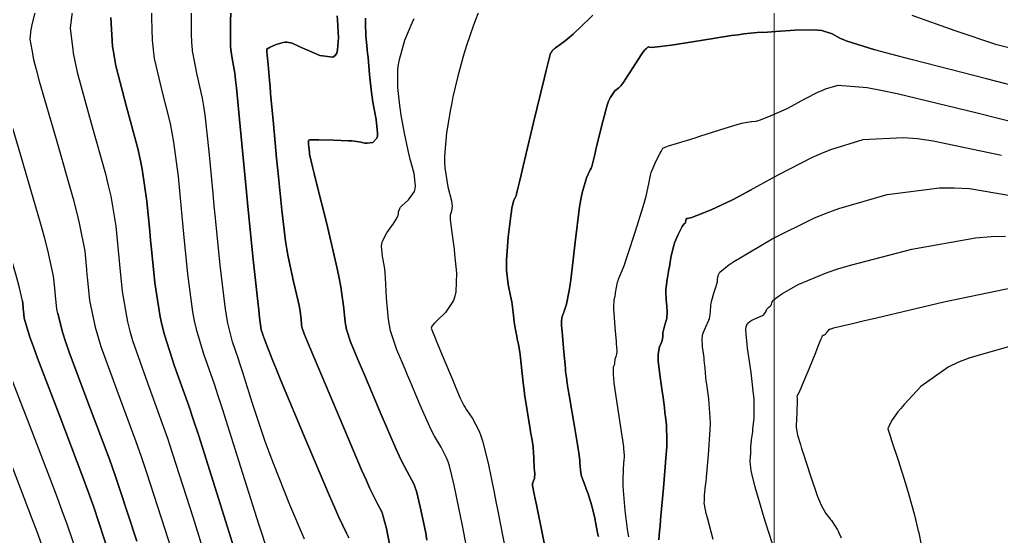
# Model space of a CAD drawing. Header units: metres. Extents: x 837117 to 838477, y 1189012 to 1191015.
# Drawn here: x 837822.2 to 837892.9, y 1189964.9 to 1190002.2 of the extents above; entities that cross this region are included whole.
import ezdxf

# ---------------------------------------------------------------- set-up
doc = ezdxf.new("R2010")
doc.units = ezdxf.units.M
doc.header["$LTSCALE"] = 0.3
doc.layers.add('COORD', color=7, linetype='Continuous', lineweight=20)
doc.layers.add('COTAS 10', color=1, linetype='Continuous')
doc.layers.add('COTAS INT', color=252, linetype='Continuous')

msp = doc.modelspace()

# ---------------------------------------------------------------- linework, layer by layer
at = {"layer": 'COORD'}
msp.add_line((837876.514, 1189013.872), (837876.514, 1191013.872), dxfattribs=at)
at = {"layer": 'COTAS 10'}
for points, elevation in [([(837825.972, 1190002.92), (837825.815, 1190001.546), (837825.993, 1190000), (837826.02, 1189999.761), (837826.165, 1189999.064), (837826.349, 1189998.28), (837827.331, 1189994.717), (837828.351, 1189991.062), (837828.559, 1189990.22), (837828.735, 1189989.451), (837829.1, 1189987.287), (837829.263, 1189985.539), (837829.313, 1189985.033), (837829.363, 1189984.516), (837829.56, 1189982.569), (837829.945, 1189980.389), (837830.115, 1189979.727), (837830.312, 1189979.039), (837831.251, 1189976.339), (837832.45, 1189973.061), (837832.811, 1189972.008), (837833.185, 1189970.892), (837834.64, 1189966.339), (837835.95, 1189962.161)], 1790), ([(837825.972, 1190002.92), (837825.815, 1190001.546), (837825.993, 1190000), (837826.02, 1189999.761), (837826.165, 1189999.064), (837826.349, 1189998.28), (837827.331, 1189994.717), (837828.351, 1189991.062), (837828.559, 1189990.22), (837828.735, 1189989.451), (837829.1, 1189987.287), (837829.263, 1189985.539), (837829.313, 1189985.033), (837829.363, 1189984.516), (837829.56, 1189982.569), (837829.945, 1189980.389), (837830.115, 1189979.727), (837830.312, 1189979.039), (837831.251, 1189976.339), (837832.45, 1189973.061), (837832.811, 1189972.008), (837833.185, 1189970.892), (837834.64, 1189966.339), (837835.95, 1189962.161)], 1790), ([(837845.05, 1190002.448), (837845.057, 1190002.157), (837845.151, 1190000.85), (837845.058, 1190000), (837845.03, 1189999.74), (837844.903, 1189999.574), (837844.734, 1189999.468), (837843.788, 1189999.595), (837842.854, 1190000), (837842.746, 1190000.047), (837842.517, 1190000.147), (837842.314, 1190000.236), (837841.797, 1190000.465), (837841.411, 1190000.547), (837841.291, 1190000.543), (837841.164, 1190000.527), (837840.661, 1190000.372), (837840.225, 1190000.181), (837840.143, 1190000.141), (837840.076, 1190000.108), (837839.972, 1190000.039), (837839.975, 1190000), (837839.988, 1189999.851), (837840.009, 1189999.613), (837840.067, 1189998.939), (837840.17, 1189997.779), (837840.209, 1189997.341), (837840.253, 1189996.853), (837840.451, 1189994.671), (837840.683, 1189992.187), (837840.748, 1189991.509), (837840.814, 1189990.835), (837841.055, 1189988.435), (837841.333, 1189986.204), (837841.422, 1189985.636), (837841.516, 1189985.09), (837841.899, 1189983.298), (837842.236, 1189981.88), (837842.302, 1189981.57), (837842.355, 1189981.296), (837842.445, 1189980.603), (837842.484, 1189980.16), (837842.505, 1189980.043), (837842.53, 1189979.929), (837842.657, 1189979.541), (837843.15, 1189978.37), (837845.249, 1189973.38), (837846.808, 1189969.728), (837847.128, 1189969), (837847.401, 1189968.395), (837847.982, 1189967.236), (837848.236, 1189966.752), (837848.303, 1189966.574), (837848.368, 1189966.376), (837848.588, 1189965.502), (837848.816, 1189964.373)], 1800), ([(837848.816, 1189964.373), (837848.588, 1189965.502), (837848.368, 1189966.376), (837848.303, 1189966.574), (837848.236, 1189966.752), (837847.982, 1189967.236), (837847.401, 1189968.395), (837847.128, 1189969), (837846.808, 1189969.728), (837845.249, 1189973.38), (837843.15, 1189978.37), (837842.657, 1189979.541), (837842.53, 1189979.929), (837842.505, 1189980.043), (837842.484, 1189980.16), (837842.445, 1189980.603), (837842.355, 1189981.296), (837842.302, 1189981.57), (837842.236, 1189981.88), (837841.899, 1189983.298), (837841.516, 1189985.09), (837841.422, 1189985.636), (837841.333, 1189986.204), (837841.055, 1189988.435), (837840.814, 1189990.835), (837840.748, 1189991.509), (837840.683, 1189992.187), (837840.451, 1189994.671), (837840.253, 1189996.853), (837840.209, 1189997.341), (837840.17, 1189997.779), (837840.067, 1189998.939), (837840.009, 1189999.613), (837839.988, 1189999.851), (837839.975, 1190000), (837839.972, 1190000.039), (837840.076, 1190000.108), (837840.143, 1190000.141), (837840.225, 1190000.181), (837840.661, 1190000.372), (837841.164, 1190000.527), (837841.291, 1190000.543), (837841.411, 1190000.547), (837841.797, 1190000.465), (837842.314, 1190000.236), (837842.517, 1190000.147), (837842.746, 1190000.047), (837842.854, 1190000), (837843.788, 1189999.595), (837844.734, 1189999.468), (837844.903, 1189999.574), (837845.03, 1189999.74), (837845.058, 1190000), (837845.151, 1190000.85), (837845.057, 1190002.157), (837845.05, 1190002.448)], 1800), ([(837897.383, 1189996.471), (837891.807, 1189997.891), (837886.476, 1189999.274), (837885.384, 1189999.562), (837884.458, 1189999.809), (837883.776, 1190000)], 1810), ([(837863.863, 1189964.926), (837863.817, 1189965.077), (837863.716, 1189965.584), (837863.634, 1189966.115), (837863.599, 1189966.28), (837863.561, 1189966.452), (837863.38, 1189967.141), (837863.17, 1189967.831), (837863.112, 1189968.005), (837863.055, 1189968.17), (837862.853, 1189968.706), (837862.687, 1189969.156), (837862.654, 1189969.267), (837862.625, 1189969.373), (837862.564, 1189969.709), (837862.541, 1189969.998), (837862.536, 1189970.074), (837862.531, 1189970.148), (837862.518, 1189970.4), (837862.447, 1189970.967), (837862.405, 1189971.239), (837862.353, 1189971.561), (837862.087, 1189973.138), (837861.821, 1189974.684), (837861.769, 1189974.987), (837861.726, 1189975.234), (837861.651, 1189975.675), (837861.637, 1189975.772), (837861.633, 1189975.803), (837861.629, 1189975.836), (837861.615, 1189975.971), (837861.596, 1189976.124), (837861.59, 1189976.168), (837861.583, 1189976.213), (837861.553, 1189976.383), (837861.501, 1189976.813), (837861.48, 1189977.022), (837861.456, 1189977.27), (837861.346, 1189978.491), (837861.245, 1189979.691), (837861.226, 1189979.926), (837861.213, 1189980.12), (837861.199, 1189980.468), (837861.213, 1189980.546), (837861.217, 1189980.569), (837861.221, 1189980.593), (837861.237, 1189980.685), (837861.257, 1189980.779), (837861.264, 1189980.804), (837861.272, 1189980.829), (837861.308, 1189980.914), (837861.372, 1189981.078), (837861.399, 1189981.153), (837861.428, 1189981.239), (837861.567, 1189981.657), (837861.759, 1189982.648), (837861.823, 1189983.096), (837861.892, 1189983.619), (837862.181, 1189986.137), (837862.501, 1189988.68), (837862.59, 1189989.219), (837862.679, 1189989.687), (837863.003, 1189990.779), (837863.276, 1189991.341), (837863.333, 1189991.474), (837863.382, 1189991.598), (837863.493, 1189991.962), (837863.382, 1189991.598), (837863.333, 1189991.474), (837863.276, 1189991.341), (837863.003, 1189990.779), (837862.679, 1189989.687), (837862.59, 1189989.219), (837862.501, 1189988.68), (837862.181, 1189986.137), (837861.892, 1189983.619), (837861.823, 1189983.096), (837861.759, 1189982.648), (837861.567, 1189981.657), (837861.428, 1189981.239), (837861.399, 1189981.153), (837861.372, 1189981.078), (837861.308, 1189980.914), (837861.272, 1189980.829), (837861.264, 1189980.804), (837861.257, 1189980.779), (837861.237, 1189980.685), (837861.221, 1189980.593), (837861.217, 1189980.569), (837861.213, 1189980.546), (837861.199, 1189980.468), (837861.213, 1189980.12), (837861.226, 1189979.926), (837861.245, 1189979.691), (837861.346, 1189978.491), (837861.456, 1189977.27), (837861.48, 1189977.022), (837861.501, 1189976.813), (837861.553, 1189976.383), (837861.583, 1189976.213), (837861.59, 1189976.168), (837861.596, 1189976.124), (837861.615, 1189975.971), (837861.629, 1189975.836), (837861.633, 1189975.803), (837861.637, 1189975.772), (837861.651, 1189975.675), (837861.726, 1189975.234), (837861.769, 1189974.987), (837861.821, 1189974.684), (837862.087, 1189973.138), (837862.353, 1189971.561), (837862.405, 1189971.239), (837862.447, 1189970.967), (837862.518, 1189970.4), (837862.531, 1189970.148), (837862.536, 1189970.074), (837862.541, 1189969.998), (837862.564, 1189969.709), (837862.625, 1189969.373), (837862.654, 1189969.267), (837862.687, 1189969.156), (837862.853, 1189968.706), (837863.055, 1189968.17), (837863.112, 1189968.005), (837863.17, 1189967.831), (837863.38, 1189967.141), (837863.561, 1189966.452), (837863.599, 1189966.28), (837863.634, 1189966.115), (837863.716, 1189965.584), (837863.817, 1189965.077), (837863.863, 1189964.926)], 1810), ([(837893.834, 1189982.875), (837888.745, 1189981.808), (837883.888, 1189980.659), (837882.941, 1189980.435), (837882.166, 1189980.253), (837880.806, 1189979.934), (837880.601, 1189979.876), (837880.555, 1189979.857), (837880.513, 1189979.838), (837880.401, 1189979.759), (837880.333, 1189979.685), (837880.319, 1189979.668), (837880.307, 1189979.654), (837880.28, 1189979.615), (837880.265, 1189979.587), (837880.261, 1189979.579), (837880.256, 1189979.572), (837880.238, 1189979.542), (837880.216, 1189979.512), (837880.2, 1189979.496), (837880.166, 1189979.465), (837880.125, 1189979.437), (837880.099, 1189979.425), (837880.047, 1189979.409), (837879.984, 1189979.353), (837879.965, 1189979.322), (837879.944, 1189979.284), (837879.859, 1189979.093), (837879.673, 1189978.628), (837879.587, 1189978.417), (837879.488, 1189978.172), (837879.007, 1189976.991), (837878.536, 1189975.849), (837878.443, 1189975.628), (837878.366, 1189975.449), (837878.22, 1189975.146), (837878.187, 1189975.118), (837878.181, 1189975.111), (837878.176, 1189975.105), (837878.166, 1189975.089), (837878.165, 1189974.997), (837878.166, 1189974.943), (837878.166, 1189974.878), (837878.17, 1189974.54), (837878.165, 1189974.108), (837878.161, 1189973.983), (837878.155, 1189973.856), (837878.123, 1189973.375), (837878.11, 1189972.899), (837878.116, 1189972.774), (837878.127, 1189972.653), (837878.204, 1189972.241), (837878.407, 1189971.561), (837878.498, 1189971.271), (837878.604, 1189970.937), (837879.112, 1189969.363), (837879.654, 1189967.803), (837879.781, 1189967.477), (837879.899, 1189967.198), (837880.24, 1189966.576), (837880.505, 1189966.254), (837880.575, 1189966.164), (837880.643, 1189966.074), (837880.874, 1189965.746), (837881.081, 1189965.404), (837881.133, 1189965.305), (837881.183, 1189965.204), (837881.346, 1189964.825)], 1820), ([(837823.768, 1189964.339), (837823.423, 1189965.273), (837823.027, 1189966.33), (837822.227, 1189968.414), (837821.167, 1189971.167)], 1780), ([(837823.768, 1189964.339), (837823.423, 1189965.273), (837823.027, 1189966.33), (837822.227, 1189968.414)], 1780)]:
    msp.add_lwpolyline(points, dxfattribs=dict(at, elevation=elevation))
at = {"layer": 'COTAS 10', "elevation": 1810}
for points in [[(837875.292, 1190001.234), (837874.33, 1190001.139), (837873.922, 1190001.084), (837873.453, 1190001.017), (837871.25, 1190000.672), (837869.119, 1190000.336), (837868.696, 1190000.275), (837868.345, 1190000.228), (837867.679, 1190000.171), (837867.52, 1190000.194), (837867.488, 1190000.197), (837867.462, 1190000.198), (837867.415, 1190000.19), (837867.403, 1190000.17), (837867.399, 1190000.164), (837867.395, 1190000.159), (837867.378, 1190000.137), (837867.349, 1190000.11), (837867.337, 1190000.101), (837867.323, 1190000.091), (837867.257, 1190000.049), (837867.215, 1190000), (837867.257, 1190000.049), (837867.323, 1190000.091), (837867.337, 1190000.101), (837867.349, 1190000.11), (837867.378, 1190000.137), (837867.395, 1190000.159), (837867.399, 1190000.164), (837867.403, 1190000.17), (837867.415, 1190000.19), (837867.462, 1190000.198), (837867.488, 1190000.197), (837867.52, 1190000.194), (837867.679, 1190000.171), (837868.345, 1190000.228), (837868.696, 1190000.275), (837869.119, 1190000.336), (837871.25, 1190000.672), (837873.453, 1190001.017), (837873.922, 1190001.084), (837874.33, 1190001.139), (837875.292, 1190001.234), (837876.051, 1190001.27), (837876.33, 1190001.287), (837876.64, 1190001.307), (837878.006, 1190001.405), (837879.368, 1190001.435), (837879.675, 1190001.412), (837879.952, 1190001.376), (837880.695, 1190001.134), (837881.303, 1190000.815), (837881.494, 1190000.729), (837881.695, 1190000.646), (837883.776, 1190000), (837881.695, 1190000.646), (837881.494, 1190000.729), (837881.303, 1190000.815), (837880.695, 1190001.134), (837879.952, 1190001.376), (837879.675, 1190001.412), (837879.368, 1190001.435), (837878.006, 1190001.405), (837876.64, 1190001.307), (837876.33, 1190001.287), (837876.051, 1190001.27)], [(837863.493, 1189991.962), (837863.621, 1189992.544), (837863.681, 1189992.804), (837863.752, 1189993.108), (837864.099, 1189994.565), (837864.495, 1189996.003), (837864.598, 1189996.295), (837864.697, 1189996.54), (837865.032, 1189997.044), (837865.324, 1189997.266), (837865.396, 1189997.334), (837865.466, 1189997.405), (837865.687, 1189997.684), (837865.94, 1189998.072), (837866.029, 1189998.211), (837866.127, 1189998.363), (837866.549, 1189999.028), (837866.947, 1189999.643), (837867.03, 1189999.764), (837867.101, 1189999.865), (837867.215, 1190000), (837867.101, 1189999.865), (837867.03, 1189999.764), (837866.947, 1189999.643), (837866.549, 1189999.028), (837866.127, 1189998.363), (837866.029, 1189998.211), (837865.94, 1189998.072), (837865.687, 1189997.684), (837865.466, 1189997.405), (837865.396, 1189997.334), (837865.324, 1189997.266), (837865.032, 1189997.044), (837864.697, 1189996.54), (837864.598, 1189996.295), (837864.495, 1189996.003), (837864.099, 1189994.565), (837863.752, 1189993.108), (837863.681, 1189992.804), (837863.621, 1189992.544)]]:
    msp.add_lwpolyline(points, close=True, dxfattribs=at)
at = {"layer": 'COTAS INT'}
for points, elevation in [([(837842.701, 1189964.725), (837841.644, 1189967.216), (837840.448, 1189970.197), (837840.149, 1189970.994), (837839.864, 1189971.779), (837838.951, 1189974.512), (837838.227, 1189976.808), (837838.062, 1189977.317), (837837.911, 1189977.77), (837837.493, 1189978.951), (837837.165, 1189980.297), (837837.071, 1189980.854), (837836.976, 1189981.493), (837836.624, 1189984.467), (837836.282, 1189987.853), (837836.194, 1189988.752), (837836.108, 1189989.633), (837835.823, 1189992.672), (837835.527, 1189995.301), (837835.434, 1189995.924), (837835.337, 1189996.5), (837834.949, 1189998.201), (837834.635, 1189999.924), (837834.629, 1190000), (837834.585, 1190000.514), (837834.551, 1190001.154), (837834.56, 1190003.872)], 1796), ([(837842.701, 1189964.725), (837841.644, 1189967.216), (837840.448, 1189970.197), (837840.149, 1189970.994), (837839.864, 1189971.779), (837838.951, 1189974.512), (837838.227, 1189976.808), (837838.062, 1189977.317), (837837.911, 1189977.77), (837837.493, 1189978.951), (837837.165, 1189980.297), (837837.071, 1189980.854), (837836.976, 1189981.493), (837836.624, 1189984.467), (837836.282, 1189987.853), (837836.194, 1189988.752), (837836.108, 1189989.633), (837835.823, 1189992.672), (837835.527, 1189995.301), (837835.434, 1189995.924), (837835.337, 1189996.5), (837834.949, 1189998.201), (837834.635, 1189999.924), (837834.629, 1190000), (837834.585, 1190000.514), (837834.551, 1190001.154), (837834.56, 1190003.872)], 1796), ([(837822.376, 1189981.903), (837822.165, 1189982.854), (837822.047, 1189983.299), (837821.902, 1189983.822), (837821.162, 1189986.365), (837820.177, 1189989.568), (837819.878, 1189990.508), (837819.567, 1189991.47), (837818.348, 1189995.133), (837817.444, 1189999.615), (837817.415, 1190000), (837817.208, 1190000.91), (837817.084, 1190002.061), (837817.127, 1190003.267)], 1784), ([(837823.321, 1190002.839), (837823.07, 1190001.905), (837823.02, 1190001.675), (837822.979, 1190001.457), (837822.9, 1190000.771), (837823.045, 1190000), (837823.177, 1189999.297), (837823.359, 1189998.581), (837823.587, 1189997.732), (837824.791, 1189993.556), (837826.023, 1189989.249), (837826.268, 1189988.318), (837826.471, 1189987.501), (837826.858, 1189985.492), (837826.982, 1189984.175), (837827.019, 1189983.793), (837827.057, 1189983.404), (837827.205, 1189981.936), (837827.602, 1189980.022), (837827.796, 1189979.351), (837828.028, 1189978.619), (837829.17, 1189975.468), (837830.542, 1189971.775), (837830.918, 1189970.702), (837831.292, 1189969.607), (837832.629, 1189965.468), (837833.82, 1189961.714)], 1788), ([(837823.321, 1190002.839), (837823.07, 1190001.905), (837823.02, 1190001.675), (837822.979, 1190001.457), (837822.9, 1190000.771), (837823.045, 1190000), (837823.177, 1189999.297), (837823.359, 1189998.581), (837823.587, 1189997.732), (837824.791, 1189993.556), (837826.023, 1189989.249), (837826.268, 1189988.318), (837826.471, 1189987.501), (837826.858, 1189985.492), (837826.982, 1189984.175), (837827.019, 1189983.793), (837827.057, 1189983.404), (837827.205, 1189981.936), (837827.602, 1189980.022), (837827.796, 1189979.351), (837828.028, 1189978.619), (837829.17, 1189975.468), (837830.542, 1189971.775), (837830.918, 1189970.702), (837831.292, 1189969.607), (837832.629, 1189965.468), (837833.82, 1189961.714)], 1788), ([(837831.645, 1190003.097), (837831.707, 1190000.689), (837831.779, 1190000.031), (837831.783, 1190000), (837831.873, 1189999.376), (837832.41, 1189997.04), (837833.009, 1189994.687), (837833.143, 1189994.022), (837833.263, 1189993.351), (837833.582, 1189990.877), (837833.827, 1189988.268), (837833.9, 1189987.512), (837833.976, 1189986.741), (837834.269, 1189983.834), (837834.633, 1189981.125), (837834.753, 1189980.479), (837834.881, 1189979.877), (837835.412, 1189978.08), (837836.178, 1189975.92), (837836.453, 1189975.09), (837836.756, 1189974.159), (837838.08, 1189969.959), (837839.374, 1189965.85), (837839.659, 1189964.977), (837839.911, 1189964.219)], 1794), ([(837831.645, 1190003.097), (837831.707, 1190000.689), (837831.779, 1190000.031), (837831.783, 1190000), (837831.873, 1189999.376), (837832.41, 1189997.04), (837833.009, 1189994.687), (837833.143, 1189994.022), (837833.263, 1189993.351), (837833.582, 1189990.877), (837833.827, 1189988.268), (837833.9, 1189987.512), (837833.976, 1189986.741), (837834.269, 1189983.834), (837834.633, 1189981.125), (837834.753, 1189980.479), (837834.881, 1189979.877), (837835.412, 1189978.08), (837836.178, 1189975.92), (837836.453, 1189975.09), (837836.756, 1189974.159), (837838.08, 1189969.959), (837839.374, 1189965.85), (837839.659, 1189964.977), (837839.911, 1189964.219)], 1794), ([(837845.89, 1189964.829), (837845.708, 1189965.174), (837845.136, 1189966.376), (837844.842, 1189967.043), (837844.49, 1189967.855), (837842.732, 1189971.995), (837840.984, 1189976.174), (837840.638, 1189977.01), (837840.353, 1189977.707), (837839.822, 1189979.066), (837839.698, 1189979.457), (837839.67, 1189979.543), (837839.645, 1189979.621), (837839.573, 1189979.822), (837839.449, 1189980.716), (837839.39, 1189981.23), (837839.32, 1189981.86), (837838.979, 1189985.1), (837838.588, 1189988.966), (837838.488, 1189989.991), (837838.39, 1189990.997), (837838.065, 1189994.467), (837837.791, 1189997.251), (837837.726, 1189997.825), (837837.666, 1189998.313), (837837.489, 1189999.363), (837837.385, 1190000), (837837.381, 1190000.025), (837837.365, 1190000.268), (837837.354, 1190000.538), (837837.366, 1190001.729), (837837.39, 1190003.002)], 1798), ([(837837.39, 1190003.002), (837837.366, 1190001.729), (837837.354, 1190000.538), (837837.365, 1190000.268), (837837.381, 1190000.025), (837837.385, 1190000), (837837.489, 1189999.363), (837837.666, 1189998.313), (837837.726, 1189997.825), (837837.791, 1189997.251), (837838.065, 1189994.467), (837838.39, 1189990.997), (837838.488, 1189989.991), (837838.588, 1189988.966), (837838.979, 1189985.1), (837839.32, 1189981.86), (837839.39, 1189981.23), (837839.449, 1189980.716), (837839.573, 1189979.822), (837839.645, 1189979.621), (837839.67, 1189979.543), (837839.698, 1189979.457), (837839.822, 1189979.066), (837840.353, 1189977.707), (837840.638, 1189977.01), (837840.984, 1189976.174), (837842.732, 1189971.995), (837844.49, 1189967.855), (837844.842, 1189967.043), (837845.136, 1189966.376), (837845.708, 1189965.174), (837845.89, 1189964.829)], 1798), ([(837855.324, 1190002.968), (837854.868, 1190001.765), (837854.364, 1190000.315), (837854.263, 1190000), (837854.237, 1189999.917), (837854.115, 1189999.52), (837853.724, 1189998.101), (837853.384, 1189996.616), (837853.295, 1189996.178), (837853.209, 1189995.728), (837852.919, 1189994.009), (837852.767, 1189992.322), (837852.769, 1189991.893), (837852.79, 1189991.481), (837853.022, 1189990.13), (837853.278, 1189989.105), (837853.314, 1189988.898), (837853.334, 1189988.725), (837853.281, 1189988.378), (837853.186, 1189988.09), (837853.181, 1189987.954), (837853.185, 1189987.793), (837853.275, 1189987.007), (837853.421, 1189985.955), (837853.46, 1189985.626), (837853.499, 1189985.28), (837853.634, 1189983.896), (837853.595, 1189982.556), (837853.524, 1189982.239), (837853.426, 1189981.944), (837852.855, 1189981.073), (837852.251, 1189980.484), (837852.134, 1189980.367), (837852.038, 1189980.269), (837851.868, 1189980.084), (837851.843, 1189980.03), (837851.837, 1189980.015), (837851.833, 1189980.001), (837851.823, 1189979.948), (837851.958, 1189979.574), (837852.045, 1189979.356), (837852.153, 1189979.089), (837852.725, 1189977.714), (837853.339, 1189976.25), (837853.595, 1189975.642), (837853.904, 1189974.907), (837854.17, 1189974.374), (837854.263, 1189974.215), (837854.365, 1189974.052), (837854.803, 1189973.42), (837855.276, 1189972.524), (837855.4, 1189972.193), (837855.52, 1189971.826), (837855.928, 1189970.204), (837856.352, 1189968.111), (837856.482, 1189967.448), (837856.619, 1189966.748), (837857.159, 1189963.917)], 1806), ([(837855.324, 1190002.968), (837854.868, 1190001.765), (837854.364, 1190000.315), (837854.263, 1190000), (837854.237, 1189999.917), (837854.115, 1189999.52), (837853.724, 1189998.101), (837853.384, 1189996.616), (837853.295, 1189996.178), (837853.209, 1189995.728), (837852.919, 1189994.009), (837852.767, 1189992.322), (837852.769, 1189991.893), (837852.79, 1189991.481), (837853.022, 1189990.13), (837853.278, 1189989.105), (837853.314, 1189988.898), (837853.334, 1189988.725), (837853.281, 1189988.378), (837853.186, 1189988.09), (837853.181, 1189987.954), (837853.185, 1189987.793), (837853.275, 1189987.007), (837853.421, 1189985.955), (837853.46, 1189985.626), (837853.499, 1189985.28), (837853.634, 1189983.896), (837853.595, 1189982.556), (837853.524, 1189982.239), (837853.426, 1189981.944), (837852.855, 1189981.073), (837852.251, 1189980.484), (837852.134, 1189980.367), (837852.038, 1189980.269), (837851.868, 1189980.084), (837851.843, 1189980.03), (837851.837, 1189980.015), (837851.833, 1189980.001), (837851.823, 1189979.948), (837851.958, 1189979.574), (837852.045, 1189979.356), (837852.153, 1189979.089), (837852.725, 1189977.714), (837853.339, 1189976.25), (837853.595, 1189975.642), (837853.904, 1189974.907), (837854.17, 1189974.374), (837854.263, 1189974.215), (837854.365, 1189974.052), (837854.803, 1189973.42), (837855.276, 1189972.524), (837855.4, 1189972.193), (837855.52, 1189971.826), (837855.928, 1189970.204), (837856.352, 1189968.111), (837856.482, 1189967.448), (837856.619, 1189966.748), (837857.159, 1189963.917)], 1806), ([(837828.73, 1190002.321), (837828.864, 1190000.225), (837828.9, 1190000), (837828.972, 1189999.548), (837829.111, 1189998.828), (837829.87, 1189995.878), (837830.68, 1189992.875), (837830.851, 1189992.121), (837830.999, 1189991.401), (837831.341, 1189989.082), (837831.545, 1189986.904), (837831.606, 1189986.272), (837831.67, 1189985.629), (837831.915, 1189983.201), (837832.289, 1189980.757), (837832.434, 1189980.103), (837832.596, 1189979.458), (837833.332, 1189977.209), (837834.359, 1189974.346), (837834.705, 1189973.314), (837835.078, 1189972.178), (837836.651, 1189967.209), (837838.081, 1189962.608)], 1792), ([(837838.081, 1189962.608), (837836.651, 1189967.209), (837835.078, 1189972.178), (837834.705, 1189973.314), (837834.359, 1189974.346), (837833.332, 1189977.209), (837832.596, 1189979.458), (837832.434, 1189980.103), (837832.289, 1189980.757), (837831.915, 1189983.201), (837831.67, 1189985.629), (837831.606, 1189986.272), (837831.545, 1189986.904), (837831.341, 1189989.082), (837830.999, 1189991.401), (837830.851, 1189992.121), (837830.68, 1189992.875), (837829.87, 1189995.878), (837829.111, 1189998.828), (837828.972, 1189999.548), (837828.9, 1190000), (837828.864, 1190000.225), (837828.73, 1190002.321)], 1792), ([(837851.513, 1189964.675), (837851.419, 1189965.16), (837851.328, 1189965.619), (837851.034, 1189967.069), (837850.752, 1189968.193), (837850.669, 1189968.447), (837850.583, 1189968.676), (837850.255, 1189969.297), (837849.722, 1189970.281), (837849.507, 1189970.739), (837849.262, 1189971.276), (837848.134, 1189973.889), (837847.004, 1189976.575), (837846.541, 1189977.675), (837846, 1189978.963), (837845.713, 1189979.841), (837845.656, 1189980.098), (837845.609, 1189980.361), (837845.52, 1189981.361), (837845.317, 1189982.926), (837845.197, 1189983.546), (837845.05, 1189984.246), (837844.288, 1189987.446), (837843.527, 1189990.483), (837843.38, 1189991.08), (837843.261, 1189991.572), (837843.06, 1189992.467), (837843.039, 1189992.675), (837843.033, 1189992.734), (837843.027, 1189992.792), (837843.007, 1189993.008), (837842.99, 1189993.198), (837842.986, 1189993.24), (837842.983, 1189993.279), (837842.974, 1189993.381), (837842.982, 1189993.445), (837842.989, 1189993.46), (837842.998, 1189993.472), (837843.051, 1189993.505), (837843.357, 1189993.516), (837843.526, 1189993.515), (837843.733, 1189993.513), (837844.784, 1189993.488), (837845.869, 1189993.442), (837846.098, 1189993.426), (837846.294, 1189993.408), (837846.744, 1189993.331), (837847.025, 1189993.276), (837847.116, 1189993.271), (837847.213, 1189993.272), (837847.609, 1189993.315), (837847.909, 1189993.616), (837847.944, 1189993.779), (837847.959, 1189993.977), (837847.841, 1189994.982), (837847.616, 1189996.227), (837847.564, 1189996.577), (837847.515, 1189996.928), (837847.374, 1189998.217), (837847.265, 1189999.439), (837847.237, 1189999.749), (837847.214, 1190000), (837847.21, 1190000.046), (837847.119, 1190001.017), (837847.079, 1190001.854), (837847.084, 1190002.067), (837847.096, 1190002.272)], 1802), ([(837847.096, 1190002.272), (837847.084, 1190002.067), (837847.079, 1190001.854), (837847.119, 1190001.017), (837847.21, 1190000.046), (837847.214, 1190000), (837847.237, 1189999.749), (837847.265, 1189999.439), (837847.374, 1189998.217), (837847.515, 1189996.928), (837847.564, 1189996.577), (837847.616, 1189996.227), (837847.841, 1189994.982), (837847.959, 1189993.977), (837847.944, 1189993.779), (837847.909, 1189993.616), (837847.609, 1189993.315), (837847.213, 1189993.272), (837847.116, 1189993.271), (837847.025, 1189993.276), (837846.744, 1189993.331), (837846.294, 1189993.408), (837846.098, 1189993.426), (837845.869, 1189993.442), (837844.784, 1189993.488), (837843.733, 1189993.513), (837843.526, 1189993.515), (837843.357, 1189993.516), (837843.051, 1189993.505), (837842.998, 1189993.472), (837842.989, 1189993.46), (837842.982, 1189993.445), (837842.974, 1189993.381), (837842.983, 1189993.279), (837842.986, 1189993.24), (837842.99, 1189993.198), (837843.007, 1189993.008), (837843.027, 1189992.792), (837843.033, 1189992.734), (837843.039, 1189992.675), (837843.06, 1189992.467), (837843.261, 1189991.572), (837843.38, 1189991.08), (837843.527, 1189990.483), (837844.288, 1189987.446), (837845.05, 1189984.246), (837845.197, 1189983.546), (837845.317, 1189982.926), (837845.52, 1189981.361), (837845.609, 1189980.361), (837845.656, 1189980.098), (837845.713, 1189979.841), (837846, 1189978.963), (837846.541, 1189977.675), (837847.004, 1189976.575), (837848.134, 1189973.889), (837849.262, 1189971.276), (837849.507, 1189970.739), (837849.722, 1189970.281), (837850.255, 1189969.297), (837850.583, 1189968.676), (837850.669, 1189968.447), (837850.752, 1189968.193), (837851.034, 1189967.069), (837851.328, 1189965.619), (837851.419, 1189965.16), (837851.513, 1189964.675)], 1802), ([(837854.523, 1189963.316), (837854.066, 1189965.711), (837853.951, 1189966.304), (837853.84, 1189966.865), (837853.481, 1189968.637), (837853.136, 1189970.01), (837853.034, 1189970.32), (837852.93, 1189970.6), (837852.529, 1189971.359), (837852.043, 1189972.166), (837851.885, 1189972.477), (837851.716, 1189972.825), (837851.019, 1189974.398), (837850.296, 1189976.116), (837850.111, 1189976.556), (837849.933, 1189976.98), (837849.343, 1189978.386), (837848.895, 1189979.752), (837848.807, 1189980.152), (837848.733, 1189980.561), (837848.596, 1189982.119), (837848.529, 1189983.565), (837848.5, 1189983.905), (837848.467, 1189984.218), (837848.31, 1189985.129), (837848.243, 1189985.837), (837848.268, 1189986.022), (837848.311, 1189986.202), (837848.619, 1189986.813), (837848.989, 1189987.321), (837849.07, 1189987.436), (837849.143, 1189987.54), (837849.327, 1189987.826), (837849.423, 1189988.033), (837849.439, 1189988.087), (837849.45, 1189988.141), (837849.452, 1189988.323), (837849.547, 1189988.562), (837849.617, 1189988.651), (837849.705, 1189988.749), (837850.181, 1189989.186), (837850.607, 1189989.78), (837850.665, 1189989.978), (837850.695, 1189990.19), (837850.587, 1189991.076), (837850.309, 1189992.118), (837850.233, 1189992.429), (837850.158, 1189992.749), (837849.889, 1189993.985), (837849.653, 1189995.279), (837849.599, 1189995.635), (837849.549, 1189995.991), (837849.407, 1189997.268), (837849.419, 1189998.565), (837849.466, 1189998.933), (837849.531, 1189999.305), (837849.731, 1190000), (837849.927, 1190000.681), (837850.446, 1190001.947), (837850.59, 1190002.25)], 1804), ([(837854.523, 1189963.316), (837854.066, 1189965.711), (837853.951, 1189966.304), (837853.84, 1189966.865), (837853.481, 1189968.637), (837853.136, 1189970.01), (837853.034, 1189970.32), (837852.93, 1189970.6), (837852.529, 1189971.359), (837852.043, 1189972.166), (837851.885, 1189972.477), (837851.716, 1189972.825), (837851.019, 1189974.398), (837850.296, 1189976.116), (837850.111, 1189976.556), (837849.933, 1189976.98), (837849.343, 1189978.386), (837848.895, 1189979.752), (837848.807, 1189980.152), (837848.733, 1189980.561), (837848.596, 1189982.119), (837848.529, 1189983.565), (837848.5, 1189983.905), (837848.467, 1189984.218), (837848.31, 1189985.129), (837848.243, 1189985.837), (837848.268, 1189986.022), (837848.311, 1189986.202), (837848.619, 1189986.813), (837848.989, 1189987.321), (837849.07, 1189987.436), (837849.143, 1189987.54), (837849.327, 1189987.826), (837849.423, 1189988.033), (837849.439, 1189988.087), (837849.45, 1189988.141), (837849.452, 1189988.323), (837849.547, 1189988.562), (837849.617, 1189988.651), (837849.705, 1189988.749), (837850.181, 1189989.186), (837850.607, 1189989.78), (837850.665, 1189989.978), (837850.695, 1189990.19), (837850.587, 1189991.076), (837850.309, 1189992.118), (837850.233, 1189992.429), (837850.158, 1189992.749), (837849.889, 1189993.985), (837849.653, 1189995.279), (837849.599, 1189995.635), (837849.549, 1189995.991), (837849.407, 1189997.268), (837849.419, 1189998.565), (837849.466, 1189998.933), (837849.531, 1189999.305), (837849.731, 1190000), (837849.927, 1190000.681), (837850.446, 1190001.947), (837850.59, 1190002.25)], 1804), ([(837863.448, 1190002.488), (837862.465, 1190001.521), (837862.24, 1190001.309), (837862.035, 1190001.12), (837861.466, 1190000.64), (837861.095, 1190000.366), (837861.015, 1190000.307), (837860.946, 1190000.255), (837860.778, 1190000.13), (837860.691, 1190000.066), (837860.672, 1190000.053), (837860.656, 1190000.041), (837860.619, 1190000.016), (837860.602, 1190000), (837860.619, 1190000.016), (837860.656, 1190000.041), (837860.672, 1190000.053), (837860.691, 1190000.066), (837860.778, 1190000.13), (837860.946, 1190000.255), (837861.015, 1190000.307), (837861.095, 1190000.366), (837861.466, 1190000.64), (837862.035, 1190001.12), (837862.24, 1190001.309), (837862.465, 1190001.521), (837863.448, 1190002.488)], 1808), ([(837893.991, 1190000), (837892.554, 1190000.361), (837889.549, 1190001.361), (837886.47, 1190002.465)], 1808), ([(837860.299, 1189962.841), (837859.843, 1189965.074), (837859.396, 1189967.217), (837859.308, 1189967.637), (837859.237, 1189967.981), (837859.112, 1189968.597), (837859.112, 1189968.725), (837859.118, 1189968.762), (837859.128, 1189968.8), (837859.19, 1189968.942), (837859.252, 1189969.103), (837859.262, 1189969.152), (837859.269, 1189969.203), (837859.27, 1189969.406), (837859.249, 1189969.703), (837859.243, 1189969.813), (837859.237, 1189969.936), (837859.214, 1189970.48), (837859.179, 1189971.073), (837859.166, 1189971.226), (837859.151, 1189971.374), (837859.082, 1189971.867), (837858.979, 1189972.476), (837858.942, 1189972.697), (837858.902, 1189972.941), (837858.727, 1189974.01), (837858.548, 1189975.193), (837858.505, 1189975.508), (837858.465, 1189975.818), (837858.344, 1189976.893), (837858.244, 1189977.813), (837858.218, 1189978.025), (837858.191, 1189978.22), (837858.101, 1189978.768), (837858.018, 1189979.171), (837857.976, 1189979.373), (837857.909, 1189979.699), (837857.843, 1189980.091), (837857.823, 1189980.232), (837857.803, 1189980.386), (837857.724, 1189981.061), (837857.618, 1189981.837), (837857.581, 1189982.056), (837857.54, 1189982.277), (837857.365, 1189983.089), (837857.244, 1189984.112), (837857.237, 1189984.466), (837857.243, 1189984.85), (837857.361, 1189986.492), (837857.543, 1189988.022), (837857.589, 1189988.335), (837857.633, 1189988.601), (837857.775, 1189989.16), (837857.883, 1189989.383), (837857.905, 1189989.436), (837857.925, 1189989.484), (837857.968, 1189989.628), (837858.17, 1189990.487), (837858.288, 1189990.986), (837858.435, 1189991.599), (837859.19, 1189994.757), (837859.946, 1189997.895), (837860.093, 1189998.496), (837860.212, 1189998.979), (837860.415, 1189999.756), (837860.44, 1189999.774), (837860.446, 1189999.78), (837860.451, 1189999.786), (837860.47, 1189999.809), (837860.49, 1189999.841), (837860.498, 1189999.852), (837860.506, 1189999.865), (837860.541, 1189999.92), (837860.577, 1189999.972), (837860.585, 1189999.983), (837860.594, 1189999.993), (837860.602, 1190000), (837860.594, 1189999.993), (837860.585, 1189999.983), (837860.577, 1189999.972), (837860.541, 1189999.92), (837860.506, 1189999.865), (837860.498, 1189999.852), (837860.49, 1189999.841), (837860.47, 1189999.809), (837860.451, 1189999.786), (837860.446, 1189999.78), (837860.44, 1189999.774), (837860.415, 1189999.756), (837860.212, 1189998.979), (837860.093, 1189998.496), (837859.946, 1189997.895), (837859.19, 1189994.757), (837858.435, 1189991.599), (837858.288, 1189990.986), (837858.17, 1189990.487), (837857.968, 1189989.628), (837857.925, 1189989.484), (837857.905, 1189989.436), (837857.883, 1189989.383), (837857.775, 1189989.16), (837857.633, 1189988.601), (837857.589, 1189988.335), (837857.543, 1189988.022), (837857.361, 1189986.492), (837857.243, 1189984.85), (837857.237, 1189984.466), (837857.244, 1189984.112), (837857.365, 1189983.089), (837857.54, 1189982.277), (837857.581, 1189982.056), (837857.618, 1189981.837), (837857.724, 1189981.061), (837857.803, 1189980.386), (837857.823, 1189980.232), (837857.843, 1189980.091), (837857.909, 1189979.699), (837857.976, 1189979.373), (837858.018, 1189979.171), (837858.101, 1189978.768), (837858.191, 1189978.22), (837858.218, 1189978.025), (837858.244, 1189977.813), (837858.344, 1189976.893), (837858.465, 1189975.818), (837858.505, 1189975.508), (837858.548, 1189975.193), (837858.727, 1189974.01), (837858.902, 1189972.941), (837858.942, 1189972.697), (837858.979, 1189972.476), (837859.082, 1189971.867), (837859.151, 1189971.374), (837859.166, 1189971.226), (837859.179, 1189971.073), (837859.214, 1189970.48), (837859.237, 1189969.936), (837859.243, 1189969.813), (837859.249, 1189969.703), (837859.27, 1189969.406), (837859.269, 1189969.203), (837859.262, 1189969.152), (837859.252, 1189969.103), (837859.19, 1189968.942), (837859.128, 1189968.8), (837859.118, 1189968.762), (837859.112, 1189968.725), (837859.112, 1189968.597), (837859.237, 1189967.981), (837859.308, 1189967.637), (837859.396, 1189967.217), (837859.843, 1189965.074), (837860.299, 1189962.841)], 1808), ([(837830.618, 1189964.597), (837829.399, 1189968.321), (837829.024, 1189969.396), (837828.634, 1189970.49), (837827.09, 1189974.597), (837825.743, 1189978.2), (837825.478, 1189978.975), (837825.258, 1189979.654), (837824.851, 1189981.303), (837824.751, 1189982.291), (837824.725, 1189982.554), (837824.7, 1189982.811), (837824.617, 1189983.697), (837824.208, 1189985.547), (837823.978, 1189986.411), (837823.697, 1189987.428), (837822.259, 1189992.37), (837820.563, 1189998.062)], 1786), ([(837866.054, 1189964.915), (837866.007, 1189965.165), (837865.961, 1189965.453), (837865.791, 1189966.807), (837865.669, 1189968.246), (837865.652, 1189968.586), (837865.642, 1189968.902), (837865.668, 1189969.834), (837865.722, 1189970.488), (837865.729, 1189970.629), (837865.734, 1189970.752), (837865.726, 1189971.051), (837865.703, 1189971.217), (837865.698, 1189971.256), (837865.693, 1189971.292), (837865.683, 1189971.398), (837865.614, 1189971.884), (837865.572, 1189972.16), (837865.521, 1189972.498), (837865.253, 1189974.228), (837865.005, 1189975.97), (837864.965, 1189976.316), (837864.937, 1189976.602), (837864.944, 1189977.142), (837865.014, 1189977.288), (837865.027, 1189977.326), (837865.037, 1189977.364), (837865.051, 1189977.491), (837865.061, 1189977.63), (837865.068, 1189977.674), (837865.078, 1189977.72), (837865.13, 1189977.908), (837865.183, 1189978.092), (837865.193, 1189978.136), (837865.2, 1189978.176), (837865.21, 1189978.295), (837865.185, 1189978.615), (837865.171, 1189978.782), (837865.154, 1189978.983), (837865.067, 1189979.991), (837864.992, 1189981.039), (837864.982, 1189981.266), (837864.978, 1189981.465), (837865.004, 1189981.953), (837865.064, 1189982.279), (837865.081, 1189982.376), (837865.098, 1189982.476), (837865.162, 1189982.861), (837865.247, 1189983.254), (837865.278, 1189983.358), (837865.312, 1189983.461), (837865.461, 1189983.817), (837865.729, 1189984.501), (837865.838, 1189984.811), (837865.963, 1189985.174), (837866.54, 1189986.917), (837867.096, 1189988.712), (837867.207, 1189989.106), (837867.3, 1189989.455), (837867.484, 1189990.347), (837867.606, 1189990.967), (837867.66, 1189991.144), (837867.723, 1189991.324), (837868.024, 1189991.997), (837868.316, 1189992.558), (837868.373, 1189992.668), (837868.421, 1189992.758), (837868.507, 1189992.919), (837868.68, 1189992.991), (837868.782, 1189993.025), (837868.908, 1189993.065), (837869.558, 1189993.263), (837870.516, 1189993.555), (837870.835, 1189993.654), (837871.178, 1189993.762), (837872.612, 1189994.221), (837873.927, 1189994.625), (837874.195, 1189994.699), (837874.421, 1189994.756), (837874.89, 1189994.822), (837875.226, 1189994.862), (837875.369, 1189994.902), (837875.534, 1189994.955), (837876.309, 1189995.252), (837877.238, 1189995.668), (837877.501, 1189995.796), (837877.765, 1189995.93), (837878.739, 1189996.461), (837879.708, 1189996.959), (837879.969, 1189997.072), (837880.228, 1189997.175), (837881.138, 1189997.456), (837883.213, 1189997.275), (837884.206, 1189997.087), (837885.381, 1189996.839), (837891.138, 1189995.444), (837897.393, 1189993.858)], 1812), ([(837866.054, 1189964.915), (837866.007, 1189965.165), (837865.961, 1189965.453), (837865.791, 1189966.807), (837865.669, 1189968.246), (837865.652, 1189968.586), (837865.642, 1189968.902), (837865.668, 1189969.834), (837865.722, 1189970.488), (837865.729, 1189970.629), (837865.734, 1189970.752), (837865.726, 1189971.051), (837865.703, 1189971.217), (837865.698, 1189971.256), (837865.693, 1189971.292), (837865.683, 1189971.398), (837865.614, 1189971.884), (837865.572, 1189972.16), (837865.521, 1189972.498), (837865.253, 1189974.228), (837865.005, 1189975.97), (837864.965, 1189976.316), (837864.937, 1189976.602), (837864.944, 1189977.142), (837865.014, 1189977.288), (837865.027, 1189977.326), (837865.037, 1189977.364), (837865.051, 1189977.491), (837865.061, 1189977.63), (837865.068, 1189977.674), (837865.078, 1189977.72), (837865.13, 1189977.908), (837865.183, 1189978.092), (837865.193, 1189978.136), (837865.2, 1189978.176), (837865.21, 1189978.295), (837865.185, 1189978.615), (837865.171, 1189978.782), (837865.154, 1189978.983), (837865.067, 1189979.991), (837864.992, 1189981.039), (837864.982, 1189981.266), (837864.978, 1189981.465), (837865.004, 1189981.953), (837865.064, 1189982.279), (837865.081, 1189982.376), (837865.098, 1189982.476), (837865.162, 1189982.861), (837865.247, 1189983.254), (837865.278, 1189983.358), (837865.312, 1189983.461), (837865.461, 1189983.817), (837865.729, 1189984.501), (837865.838, 1189984.811), (837865.963, 1189985.174), (837866.54, 1189986.917), (837867.096, 1189988.712), (837867.207, 1189989.106), (837867.3, 1189989.455), (837867.484, 1189990.347), (837867.606, 1189990.967), (837867.66, 1189991.144), (837867.723, 1189991.324), (837868.024, 1189991.997), (837868.316, 1189992.558), (837868.373, 1189992.668), (837868.421, 1189992.758), (837868.507, 1189992.919), (837868.68, 1189992.991), (837868.782, 1189993.025), (837868.908, 1189993.065), (837869.558, 1189993.263), (837870.516, 1189993.555), (837870.835, 1189993.654), (837871.178, 1189993.762), (837872.612, 1189994.221), (837873.927, 1189994.625), (837874.195, 1189994.699), (837874.421, 1189994.756), (837874.89, 1189994.822), (837874.923, 1189994.826)], 1812), ([(837892.901, 1189992.371), (837887.985, 1189993.416), (837886.852, 1189993.569), (837885.817, 1189993.663), (837882.901, 1189993.511), (837880.581, 1189992.795), (837879.921, 1189992.534), (837879.254, 1189992.245), (837876.783, 1189990.974), (837874.514, 1189989.708), (837873.973, 1189989.422), (837873.471, 1189989.164), (837871.976, 1189988.465), (837870.958, 1189988.057), (837870.756, 1189987.982), (837870.59, 1189987.923), (837870.279, 1189987.848), (837870.209, 1189987.843), (837870.194, 1189987.828), (837870.182, 1189987.808), (837870.154, 1189987.688), (837870.129, 1189987.557), (837870.118, 1189987.53), (837870.106, 1189987.508), (837870.05, 1189987.461), (837869.94, 1189987.33), (837869.895, 1189987.255), (837869.842, 1189987.163), (837869.599, 1189986.69), (837869.346, 1189986.082), (837869.288, 1189985.904), (837869.235, 1189985.723), (837869.088, 1189985.037), (837868.976, 1189984.359), (837868.945, 1189984.183), (837868.915, 1189984.012), (837868.81, 1189983.438), (837868.737, 1189982.888), (837868.727, 1189982.733), (837868.722, 1189982.576), (837868.743, 1189982.001), (837868.786, 1189981.491), (837868.795, 1189981.376), (837868.803, 1189981.273), (837868.82, 1189980.993), (837868.803, 1189981.273), (837868.795, 1189981.376), (837868.786, 1189981.491), (837868.743, 1189982.001), (837868.722, 1189982.576), (837868.727, 1189982.733), (837868.737, 1189982.888), (837868.81, 1189983.438), (837868.915, 1189984.012), (837868.945, 1189984.183), (837868.976, 1189984.359), (837869.088, 1189985.037), (837869.235, 1189985.723), (837869.288, 1189985.904), (837869.346, 1189986.082), (837869.599, 1189986.69), (837869.842, 1189987.163), (837869.895, 1189987.255), (837869.94, 1189987.33), (837870.05, 1189987.461), (837870.106, 1189987.508), (837870.118, 1189987.53), (837870.129, 1189987.557), (837870.154, 1189987.688), (837870.182, 1189987.808), (837870.194, 1189987.828), (837870.209, 1189987.843), (837870.279, 1189987.848), (837870.59, 1189987.923), (837870.756, 1189987.982), (837870.958, 1189988.057), (837871.976, 1189988.465), (837873.471, 1189989.164), (837873.973, 1189989.422), (837874.514, 1189989.708), (837874.923, 1189989.936)], 1814), ([(837872.12, 1189964.71), (837871.711, 1189966.279), (837871.634, 1189966.592), (837871.573, 1189966.853), (837871.484, 1189967.354), (837871.494, 1189967.508), (837871.496, 1189967.548), (837871.497, 1189967.588), (837871.499, 1189967.726), (837871.502, 1189967.863), (837871.505, 1189967.903), (837871.509, 1189967.944), (837871.529, 1189968.096), (837871.586, 1189968.609), (837871.613, 1189968.876), (837871.645, 1189969.198), (837871.801, 1189970.815), (837871.917, 1189972.632), (837871.924, 1189973.081), (837871.92, 1189973.506), (837871.814, 1189974.843), (837871.664, 1189975.902), (837871.632, 1189976.152), (837871.604, 1189976.383), (837871.539, 1189977.06), (837871.489, 1189977.632), (837871.471, 1189977.797), (837871.451, 1189977.966), (837871.362, 1189978.597), (837871.335, 1189979.215), (837871.354, 1189979.374), (837871.385, 1189979.528), (837871.589, 1189980.042), (837871.811, 1189980.505), (837871.852, 1189980.626), (837871.885, 1189980.744), (837871.928, 1189981.149), (837871.958, 1189981.583), (837871.982, 1189981.721), (837872.012, 1189981.866), (837872.175, 1189982.453), (837872.342, 1189982.965), (837872.374, 1189983.063), (837872.4, 1189983.141), (837872.444, 1189983.268), (837872.447, 1189983.299), (837872.447, 1189983.34), (837872.445, 1189983.457), (837872.466, 1189983.623), (837872.48, 1189983.677), (837872.499, 1189983.734), (837872.597, 1189983.968), (837873.251, 1189984.493), (837873.62, 1189984.733), (837874.07, 1189985.015), (837876.376, 1189986.378), (837879.374, 1189987.86), (837880.26, 1189988.217), (837881.171, 1189988.551), (837884.665, 1189989.566), (837888.421, 1189990.051), (837889.497, 1189990.051), (837890.589, 1189989.993), (837894.665, 1189989.297)], 1816), ([(837876.67, 1189963.585), (837875.908, 1189965.964), (837875.736, 1189966.517), (837875.581, 1189967.025), (837875.162, 1189968.476), (837874.919, 1189969.466), (837874.875, 1189969.683), (837874.842, 1189969.876), (837874.803, 1189970.365), (837874.825, 1189970.682), (837874.828, 1189970.766), (837874.831, 1189970.848), (837874.834, 1189971.133), (837874.842, 1189971.418), (837874.848, 1189971.5), (837874.855, 1189971.584), (837874.897, 1189971.899), (837874.955, 1189972.336), (837874.974, 1189972.496), (837874.993, 1189972.673), (837875.072, 1189973.453), (837875.09, 1189974.499), (837875.072, 1189974.844), (837875.044, 1189975.212), (837874.858, 1189976.739), (837874.648, 1189978.183), (837874.606, 1189978.499), (837874.57, 1189978.779), (837874.494, 1189979.486), (837874.49, 1189979.892), (837874.498, 1189979.983), (837874.51, 1189980.063), (837874.589, 1189980.273), (837874.763, 1189980.425), (837874.836, 1189980.469), (837874.919, 1189980.514), (837875.307, 1189980.682), (837875.679, 1189980.853), (837875.751, 1189980.899), (837875.811, 1189980.946), (837875.917, 1189981.112), (837875.965, 1189981.265), (837875.987, 1189981.303), (837876.014, 1189981.339), (837876.143, 1189981.454), (837876.268, 1189981.55), (837876.291, 1189981.575), (837876.31, 1189981.598), (837876.339, 1189981.675), (837876.349, 1189981.756), (837876.357, 1189981.782), (837876.365, 1189981.809), (837876.413, 1189981.922), (837876.73, 1189982.177), (837876.909, 1189982.293), (837877.127, 1189982.43), (837878.244, 1189983.09), (837880.336, 1189983.96), (837881.168, 1189984.228), (837882.111, 1189984.509), (837886.429, 1189985.622), (837891.025, 1189986.439), (837892.143, 1189986.533), (837893.193, 1189986.569)], 1818), ([(837872.12, 1189964.71), (837871.711, 1189966.279), (837871.634, 1189966.592), (837871.573, 1189966.853), (837871.484, 1189967.354), (837871.494, 1189967.508), (837871.496, 1189967.548), (837871.497, 1189967.588), (837871.499, 1189967.726), (837871.502, 1189967.863), (837871.505, 1189967.903), (837871.509, 1189967.944), (837871.529, 1189968.096), (837871.586, 1189968.609), (837871.613, 1189968.876), (837871.645, 1189969.198), (837871.801, 1189970.815), (837871.917, 1189972.632), (837871.924, 1189973.081), (837871.92, 1189973.506), (837871.814, 1189974.843), (837871.664, 1189975.902), (837871.632, 1189976.152), (837871.604, 1189976.383), (837871.539, 1189977.06), (837871.489, 1189977.632), (837871.471, 1189977.797), (837871.451, 1189977.966), (837871.362, 1189978.597), (837871.335, 1189979.215), (837871.354, 1189979.374), (837871.385, 1189979.528), (837871.589, 1189980.042), (837871.811, 1189980.505), (837871.852, 1189980.626), (837871.885, 1189980.744), (837871.928, 1189981.149), (837871.958, 1189981.583), (837871.982, 1189981.721), (837872.012, 1189981.866), (837872.175, 1189982.453), (837872.342, 1189982.965), (837872.374, 1189983.063), (837872.4, 1189983.141), (837872.444, 1189983.268), (837872.447, 1189983.299), (837872.447, 1189983.34), (837872.445, 1189983.457), (837872.466, 1189983.623), (837872.48, 1189983.677), (837872.499, 1189983.734), (837872.597, 1189983.968), (837873.251, 1189984.493), (837873.62, 1189984.733), (837874.07, 1189985.015), (837874.923, 1189985.519)], 1816), ([(837828.607, 1189963.727), (837827.506, 1189967.036), (837827.131, 1189968.09), (837826.725, 1189969.204), (837825.009, 1189973.727), (837823.459, 1189977.781), (837823.159, 1189978.599), (837822.914, 1189979.286), (837822.496, 1189980.671), (837822.445, 1189981.179), (837822.431, 1189981.314), (837822.419, 1189981.446), (837822.376, 1189981.903), (837822.419, 1189981.446), (837822.431, 1189981.314), (837822.445, 1189981.179), (837822.496, 1189980.671), (837822.914, 1189979.286), (837823.159, 1189978.599), (837823.459, 1189977.781), (837825.009, 1189973.727), (837826.725, 1189969.204), (837827.131, 1189968.09), (837827.506, 1189967.036), (837828.607, 1189963.727)], 1784), ([(837824.923, 1189981.009), (837825.258, 1189979.654), (837825.478, 1189978.975), (837825.743, 1189978.2), (837827.09, 1189974.597), (837828.634, 1189970.49), (837829.024, 1189969.396), (837829.399, 1189968.321), (837830.618, 1189964.597)], 1786), ([(837868.222, 1189964.678), (837868.267, 1189965.314), (837868.299, 1189965.681), (837868.339, 1189966.13), (837868.555, 1189968.439), (837868.753, 1189970.862), (837868.782, 1189971.384), (837868.799, 1189971.84), (837868.77, 1189972.947), (837868.683, 1189973.56), (837868.665, 1189973.704), (837868.649, 1189973.838), (837868.611, 1189974.229), (837868.552, 1189974.758), (837868.522, 1189974.979), (837868.486, 1189975.232), (837868.308, 1189976.412), (837868.17, 1189977.593), (837868.16, 1189977.845), (837868.161, 1189978.065), (837868.266, 1189978.592), (837868.412, 1189978.896), (837868.439, 1189978.976), (837868.461, 1189979.054), (837868.49, 1189979.32), (837868.51, 1189979.607), (837868.525, 1189979.699), (837868.546, 1189979.796), (837868.655, 1189980.188), (837868.764, 1189980.57), (837868.785, 1189980.661), (837868.8, 1189980.745), (837868.82, 1189980.993), (837868.8, 1189980.745), (837868.785, 1189980.661), (837868.764, 1189980.57), (837868.655, 1189980.188), (837868.546, 1189979.796), (837868.525, 1189979.699), (837868.51, 1189979.607), (837868.49, 1189979.32), (837868.461, 1189979.054), (837868.439, 1189978.976), (837868.412, 1189978.896), (837868.266, 1189978.592), (837868.161, 1189978.065), (837868.16, 1189977.845), (837868.17, 1189977.593), (837868.308, 1189976.412), (837868.486, 1189975.232), (837868.522, 1189974.979), (837868.552, 1189974.758), (837868.611, 1189974.229), (837868.649, 1189973.838), (837868.665, 1189973.704), (837868.683, 1189973.56), (837868.77, 1189972.947), (837868.799, 1189971.84), (837868.782, 1189971.384), (837868.753, 1189970.862), (837868.555, 1189968.439), (837868.339, 1189966.13), (837868.299, 1189965.681), (837868.267, 1189965.314), (837868.222, 1189964.678)], 1814), ([(837874.923, 1189969.448), (837874.919, 1189969.466), (837874.875, 1189969.683), (837874.842, 1189969.876), (837874.803, 1189970.365), (837874.825, 1189970.682), (837874.828, 1189970.766), (837874.831, 1189970.848), (837874.834, 1189971.133), (837874.842, 1189971.418), (837874.848, 1189971.5), (837874.855, 1189971.584), (837874.897, 1189971.899), (837874.955, 1189972.336), (837874.974, 1189972.496), (837874.993, 1189972.673), (837875.072, 1189973.453), (837875.09, 1189974.499), (837875.072, 1189974.844), (837875.044, 1189975.212), (837874.858, 1189976.739), (837874.648, 1189978.183), (837874.606, 1189978.499), (837874.57, 1189978.779), (837874.494, 1189979.486), (837874.49, 1189979.892), (837874.498, 1189979.983), (837874.51, 1189980.063), (837874.589, 1189980.273), (837874.763, 1189980.425), (837874.836, 1189980.469), (837874.919, 1189980.514), (837874.923, 1189980.516)], 1818), ([(837894.237, 1189978.837), (837890.615, 1189977.808), (837889.799, 1189977.481), (837889.065, 1189977.137), (837887.092, 1189975.742), (837885.889, 1189974.441), (837885.641, 1189974.155), (837885.43, 1189973.902), (837884.974, 1189973.258), (837884.802, 1189972.907), (837884.769, 1189972.839), (837884.743, 1189972.783), (837884.703, 1189972.688), (837884.82, 1189972.333), (837884.892, 1189972.114), (837884.982, 1189971.842), (837885.451, 1189970.423), (837885.982, 1189968.759), (837886.11, 1189968.333), (837886.23, 1189967.921), (837886.599, 1189966.557), (837886.87, 1189965.44), (837886.93, 1189965.185), (837886.983, 1189964.952), (837887.117, 1189964.304)], 1822), ([(837826.596, 1189962.856), (837825.612, 1189965.75), (837825.237, 1189966.784), (837824.817, 1189967.918), (837824.32, 1189969.218), (837822.928, 1189972.856), (837821.175, 1189977.361)], 1782), ([(837826.596, 1189962.856), (837825.612, 1189965.75), (837825.237, 1189966.784), (837824.817, 1189967.918), (837824.32, 1189969.218)], 1782)]:
    msp.add_lwpolyline(points, dxfattribs=dict(at, elevation=elevation))

doc.saveas('drawing.dxf')
